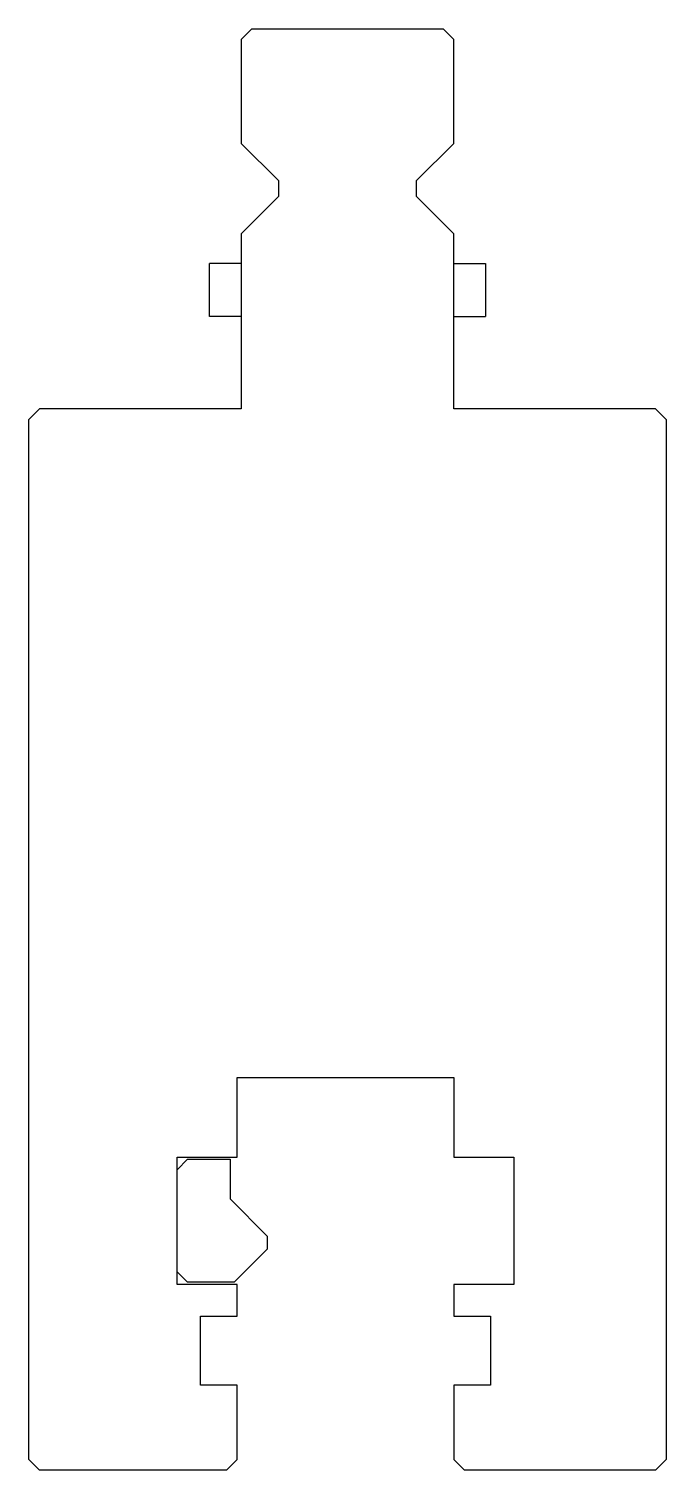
# Model space of a CAD drawing. Header units: metres. Extents: x 65 to 125, y 82 to 218.
import ezdxf

# ---------------------------------------------------------------- set-up
doc = ezdxf.new("R2010")
doc.units = ezdxf.units.M

msp = doc.modelspace()

# ---------------------------------------------------------------- linework, layer by layer
for p, q in [((86.374269, 217.634348), (85.374269, 216.634348)), ((86.374269, 217.634348), (104.374269, 217.634348)), ((105.374269, 216.634348), (104.374269, 217.634348)), ((85.374269, 216.634348), (85.374269, 206.834348)), ((105.374269, 206.834348), (105.374269, 216.634348)), ((85.374269, 206.834348), (88.874269, 203.334348)), ((101.874269, 203.334348), (105.374269, 206.834348)), ((88.874269, 203.334348), (88.874269, 201.834348)), ((101.874269, 201.834348), (101.874269, 203.334348)), ((88.874269, 201.834348), (85.374269, 198.334348)), ((105.374269, 198.334348), (101.874269, 201.834348)), ((85.374269, 198.334348), (85.374269, 181.834348)), ((105.374269, 181.834348), (105.374269, 198.334348)), ((82.374269, 190.534348), (82.374269, 195.534348)), ((85.374269, 195.534348), (82.374269, 195.534348)), ((105.374269, 195.534348), (108.374269, 195.534348)), ((108.374269, 195.534348), (108.374269, 190.534348)), ((85.374269, 190.534348), (82.374269, 190.534348)), ((105.374269, 190.534348), (108.374269, 190.534348)), ((66.374269, 181.834348), (65.374269, 180.834348)), ((65.374269, 82.834348), (65.374269, 180.834348)), ((85.374269, 181.834348), (66.374269, 181.834348)), ((124.374269, 181.834348), (105.374269, 181.834348)), ((125.374269, 180.834348), (124.374269, 181.834348)), ((125.374269, 180.834348), (125.374269, 82.834348)), ((84.974269, 118.834348), (105.374269, 118.834348)), ((84.974269, 111.334348), (84.974269, 118.834348)), ((105.374269, 118.834348), (105.374269, 111.334348)), ((79.324269, 111.334348), (84.974269, 111.334348)), ((79.324269, 99.334348), (79.324269, 111.334348)), ((80.324269, 111.134348), (79.324269, 110.134348)), ((79.324269, 100.534348), (79.324269, 110.134348)), ((80.324269, 111.134348), (84.324269, 111.134348)), ((84.324269, 111.134348), (84.324269, 107.394348)), ((105.374269, 111.334348), (111.024269, 111.334348)), ((111.024269, 111.334348), (111.024269, 99.334348)), ((84.324269, 107.394348), (87.824269, 103.894348)), ((87.824269, 103.894348), (87.824269, 102.644348)), ((84.714269, 99.534348), (87.824269, 102.644348)), ((79.324269, 100.534348), (80.324269, 99.534348)), ((84.974269, 99.334348), (79.324269, 99.334348)), ((84.714269, 99.534348), (80.324269, 99.534348)), ((84.974269, 96.334348), (84.974269, 99.334348)), ((105.374269, 99.334348), (105.374269, 96.334348)), ((111.024269, 99.334348), (105.374269, 99.334348)), ((81.524269, 96.334348), (84.974269, 96.334348)), ((81.524269, 89.834348), (81.524269, 96.334348)), ((105.374269, 96.334348), (108.824269, 96.334348)), ((108.824269, 96.334348), (108.824269, 89.834348)), ((84.974269, 89.834348), (81.524269, 89.834348)), ((84.974269, 82.834348), (84.974269, 89.834348)), ((108.824269, 89.834348), (105.374269, 89.834348)), ((105.374269, 89.834348), (105.374269, 82.834348)), ((65.374269, 82.834348), (66.374269, 81.834348)), ((83.974269, 81.834348), (66.374269, 81.834348)), ((83.974269, 81.834348), (84.974269, 82.834348)), ((105.374269, 82.834348), (106.374269, 81.834348)), ((124.374269, 81.834348), (106.374269, 81.834348)), ((124.374269, 81.834348), (125.374269, 82.834348))]:
    msp.add_line(p, q)

doc.saveas('drawing.dxf')
